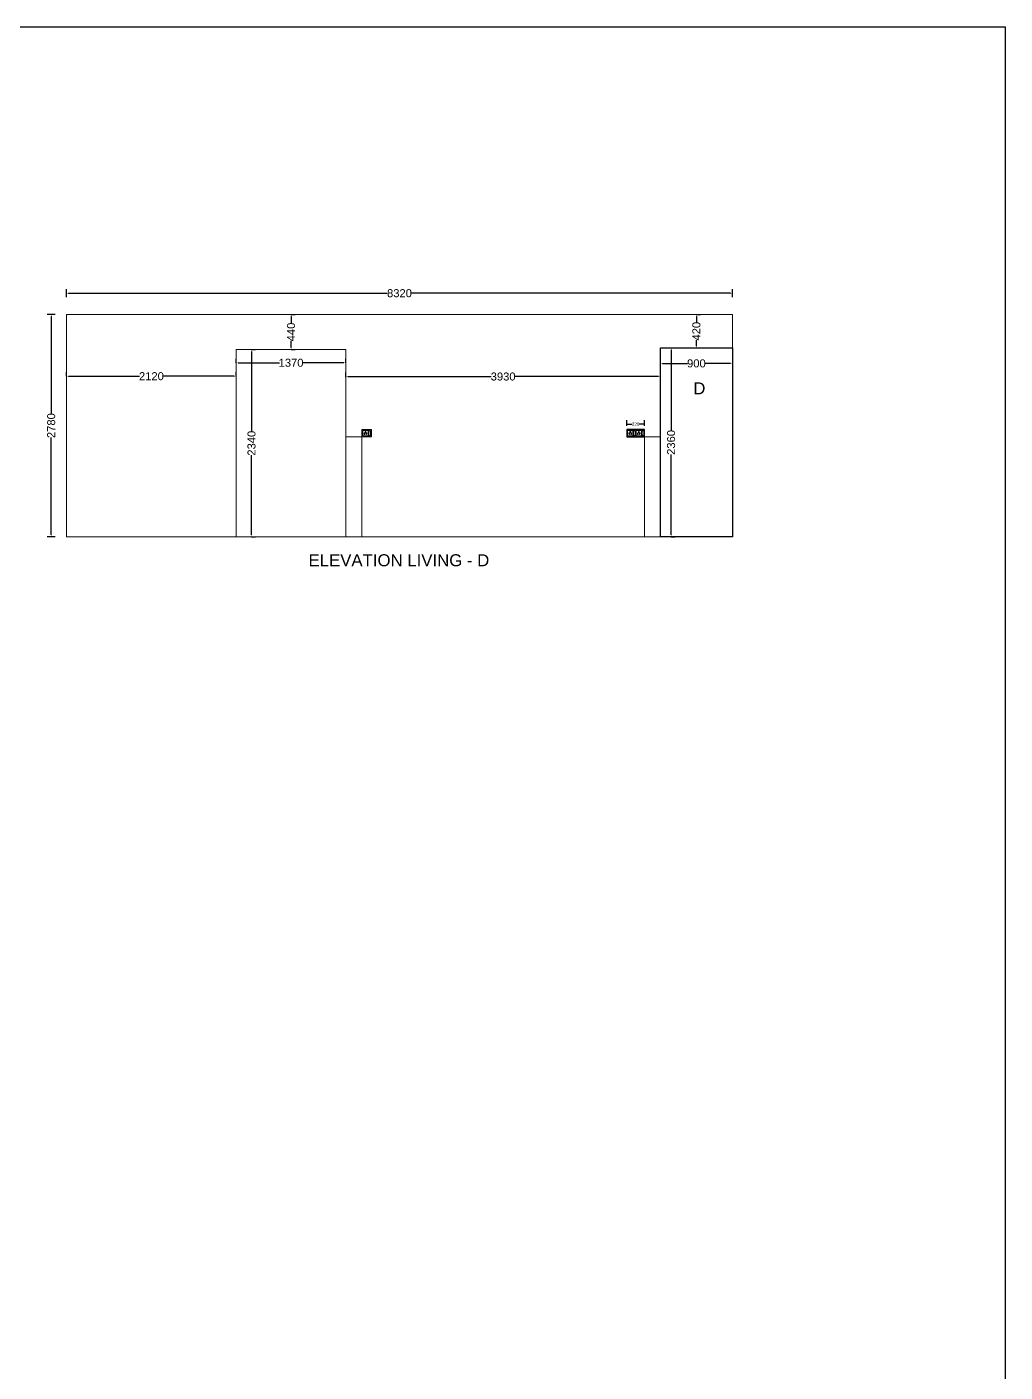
# Model space of a CAD drawing. Header units: millimetres. Extents: x 320648 to 374874, y 181010 to 214614.
# Drawn here: x 362651 to 374874, y 197806 to 214614 of the extents above; entities that cross this region are included whole.
import ezdxf

# ---------------------------------------------------------------- set-up
doc = ezdxf.new("R2010")
doc.units = ezdxf.units.MM
doc.layers.get('0').update_dxf_attribs({"color": 255})
doc.layers.get('Defpoints').update_dxf_attribs({"color": 2})
doc.layers.add('DOOR', color=1, linetype='Continuous')
doc.layers.add('E', color=3, linetype='Continuous')
doc.layers.add('ELIVATION', color=255, linetype='Continuous', lineweight=18)
doc.layers.add('LS_DR_ELECTRICAL', color=1, linetype='Continuous', lineweight=0)
doc.styles.get("Standard").update_dxf_attribs({"font": 'arial.ttf'})
doc.dimstyles.new('ISO-25', dxfattribs={"dimtxt": 100, "dimasz": 25, "dimexe": 50, "dimexo": 1, "dimtad": 0, "dimdec": 0, "dimdsep": 46, "dimtxsty": 'Standard', "dimcen": 2.5, "dimclrd": 2, "dimclre": 252, "dimclrt": 1, "dimadec": 0, "dimazin": 0, "dimtfac": 1, "dimtdec": 0, "dimtmove": 0, "dimatfit": 3, "dimfxl": 50, "dimfxlon": 1, "dimarcsym": 0})

# ---------------------------------------------------------------- blocks, each defined once
blk = doc.blocks.new('*D110')
at = {"layer": 'Defpoints', "color": 0, "ltscale": 2, "transparency": 16777216}
for p in [(371467, 211286), (363147, 211022), (371467, 211022)]:
    blk.add_point(p, dxfattribs=at)
at = {"layer": 'ELIVATION', "color": 252, "lineweight": -2, "ltscale": 2, "transparency": 16777216}
for p, q in [((363147, 211236), (363147, 211336)), ((371467, 211236), (371467, 211336))]:
    blk.add_line(p, q, dxfattribs=at)
at = {"layer": 'ELIVATION', "color": 2, "lineweight": -2, "ltscale": 2, "transparency": 16777216}
for p, q in [((363172, 211286), (367158, 211286)), ((371442, 211286), (367457, 211286))]:
    blk.add_line(p, q, dxfattribs=at)
at = {"layer": 'ELIVATION', "color": 2, "ltscale": 2, "transparency": 16777216}
for points in [[(363172, 211291), (363172, 211282), (363147, 211286)], [(371442, 211291), (371442, 211282), (371467, 211286)]]:
    blk.add_solid(points, dxfattribs=at)
at = {"layer": 'ELIVATION', "color": 1, "ltscale": 2, "transparency": 16777216, "insert": (367307, 211286), "char_height": 100, "attachment_point": 5}
blk.add_mtext('8320', dxfattribs=at)
blk = doc.blocks.new('*D192')
at = {"layer": 'Defpoints', "color": 0, "ltscale": 2, "transparency": 16777216}
for p in [(370567, 210409), (371467, 210430), (371467, 210409)]:
    blk.add_point(p, dxfattribs=at)
at = {"layer": 'DOOR', "color": 252, "lineweight": -2, "ltscale": 2, "transparency": 16777216}
for p, q in [((370567, 210409), (370567, 210459)), ((371467, 210429), (371467, 210359))]:
    blk.add_line(p, q, dxfattribs=at)
at = {"layer": 'DOOR', "color": 2, "lineweight": -2, "ltscale": 2, "transparency": 16777216}
for p, q in [((370592, 210409), (370907, 210409)), ((371442, 210409), (371128, 210409))]:
    blk.add_line(p, q, dxfattribs=at)
at = {"layer": 'DOOR', "color": 2, "ltscale": 2, "transparency": 16777216}
for points in [[(370592, 210413), (370592, 210405), (370567, 210409)], [(371442, 210413), (371442, 210405), (371467, 210409)]]:
    blk.add_solid(points, dxfattribs=at)
at = {"layer": 'DOOR', "color": 1, "ltscale": 2, "transparency": 16777216, "insert": (371017, 210409), "char_height": 100, "attachment_point": 5}
blk.add_mtext('900', dxfattribs=at)
blk = doc.blocks.new('*D193')
at = {"layer": 'Defpoints', "color": 0, "ltscale": 2, "transparency": 16777216}
for p in [(370701, 210602), (370701, 208242), (370701, 208242)]:
    blk.add_point(p, dxfattribs=at)
at = {"layer": 'DOOR', "color": 252, "lineweight": -2, "ltscale": 2, "transparency": 16777216}
for p, q in [((370701, 210602), (370751, 210602)), ((370701, 208242), (370751, 208242))]:
    blk.add_line(p, q, dxfattribs=at)
at = {"layer": 'DOOR', "color": 2, "lineweight": -2, "ltscale": 2, "transparency": 16777216}
for p, q in [((370701, 210577), (370701, 209573)), ((370701, 208267), (370701, 209272))]:
    blk.add_line(p, q, dxfattribs=at)
at = {"layer": 'DOOR', "color": 2, "ltscale": 2, "transparency": 16777216}
for points in [[(370697, 210577), (370706, 210577), (370701, 210602)], [(370697, 208267), (370706, 208267), (370701, 208242)]]:
    blk.add_solid(points, dxfattribs=at)
at = {"layer": 'DOOR', "color": 1, "ltscale": 2, "transparency": 16777216, "insert": (370701, 209422), "char_height": 100, "attachment_point": 5, "rotation": 90}
blk.add_mtext('2360', dxfattribs=at)
blk = doc.blocks.new('*D194')
at = {"layer": 'Defpoints', "color": 0, "ltscale": 2, "transparency": 16777216}
for p in [(371017, 211022), (371017, 211022), (371017, 210602)]:
    blk.add_point(p, dxfattribs=at)
at = {"layer": 'LS_DR_ELECTRICAL', "color": 252, "lineweight": -2, "ltscale": 2, "transparency": 16777216}
for p, q in [((371017, 211022), (371067, 211022)), ((371017, 210602), (371067, 210602))]:
    blk.add_line(p, q, dxfattribs=at)
at = {"layer": 'LS_DR_ELECTRICAL', "color": 2, "lineweight": -2, "ltscale": 2, "transparency": 16777216}
for p, q in [((371017, 210997), (371017, 210925)), ((371017, 210627), (371017, 210700))]:
    blk.add_line(p, q, dxfattribs=at)
at = {"layer": 'LS_DR_ELECTRICAL', "color": 2, "ltscale": 2, "transparency": 16777216}
for points in [[(371013, 210997), (371022, 210997), (371017, 211022)], [(371013, 210627), (371022, 210627), (371017, 210602)]]:
    blk.add_solid(points, dxfattribs=at)
at = {"layer": 'LS_DR_ELECTRICAL', "color": 1, "ltscale": 2, "transparency": 16777216, "insert": (371017, 210812), "char_height": 100, "attachment_point": 5, "rotation": 90}
blk.add_mtext('420', dxfattribs=at)
blk = doc.blocks.new('*D195')
at = {"layer": 'Defpoints', "color": 0, "ltscale": 2, "transparency": 16777216}
for p in [(363147, 210249), (363147, 210249), (365267, 210249)]:
    blk.add_point(p, dxfattribs=at)
at = {"layer": 'LS_DR_ELECTRICAL', "color": 252, "lineweight": -2, "ltscale": 2, "transparency": 16777216}
for p, q in [((363147, 210249), (363147, 210299)), ((365267, 210249), (365267, 210299))]:
    blk.add_line(p, q, dxfattribs=at)
at = {"layer": 'LS_DR_ELECTRICAL', "color": 2, "lineweight": -2, "ltscale": 2, "transparency": 16777216}
for p, q in [((363172, 210249), (364057, 210249)), ((365242, 210249), (364358, 210249))]:
    blk.add_line(p, q, dxfattribs=at)
at = {"layer": 'LS_DR_ELECTRICAL', "color": 2, "ltscale": 2, "transparency": 16777216}
for points in [[(363172, 210254), (363172, 210245), (363147, 210249)], [(365242, 210254), (365242, 210245), (365267, 210249)]]:
    blk.add_solid(points, dxfattribs=at)
at = {"layer": 'LS_DR_ELECTRICAL', "color": 1, "ltscale": 2, "transparency": 16777216, "insert": (364207, 210249), "char_height": 100, "attachment_point": 5}
blk.add_mtext('2120', dxfattribs=at)
blk = doc.blocks.new('*D196')
at = {"layer": 'Defpoints', "color": 0, "ltscale": 2, "transparency": 16777216}
for p in [(362955, 211022), (363147, 211022), (363147, 208242)]:
    blk.add_point(p, dxfattribs=at)
at = {"layer": 'LS_DR_ELECTRICAL', "color": 252, "lineweight": -2, "ltscale": 2, "transparency": 16777216}
for p, q in [((363005, 211022), (362905, 211022)), ((363005, 208242), (362905, 208242))]:
    blk.add_line(p, q, dxfattribs=at)
at = {"layer": 'LS_DR_ELECTRICAL', "color": 2, "lineweight": -2, "ltscale": 2, "transparency": 16777216}
for p, q in [((362955, 210997), (362955, 209783)), ((362955, 208267), (362955, 209482))]:
    blk.add_line(p, q, dxfattribs=at)
at = {"layer": 'LS_DR_ELECTRICAL', "color": 2, "ltscale": 2, "transparency": 16777216}
for points in [[(362950, 210997), (362959, 210997), (362955, 211022)], [(362950, 208267), (362959, 208267), (362955, 208242)]]:
    blk.add_solid(points, dxfattribs=at)
at = {"layer": 'LS_DR_ELECTRICAL', "color": 1, "ltscale": 2, "transparency": 16777216, "insert": (362955, 209632), "char_height": 100, "attachment_point": 5, "rotation": 90}
blk.add_mtext('2780', dxfattribs=at)
blk = doc.blocks.new('*D197')
at = {"layer": 'Defpoints', "color": 0, "ltscale": 2, "transparency": 16777216}
for p in [(365952, 211022), (365952, 211022), (365952, 210582)]:
    blk.add_point(p, dxfattribs=at)
at = {"layer": 'LS_DR_ELECTRICAL', "color": 252, "lineweight": -2, "ltscale": 2, "transparency": 16777216}
for p, q in [((365952, 211022), (366002, 211022)), ((365952, 210582), (366002, 210582))]:
    blk.add_line(p, q, dxfattribs=at)
at = {"layer": 'LS_DR_ELECTRICAL', "color": 2, "lineweight": -2, "ltscale": 2, "transparency": 16777216}
for p, q in [((365952, 210997), (365952, 210915)), ((365952, 210607), (365952, 210690))]:
    blk.add_line(p, q, dxfattribs=at)
at = {"layer": 'LS_DR_ELECTRICAL', "color": 2, "ltscale": 2, "transparency": 16777216}
for points in [[(365948, 210997), (365957, 210997), (365952, 211022)], [(365948, 210607), (365957, 210607), (365952, 210582)]]:
    blk.add_solid(points, dxfattribs=at)
at = {"layer": 'LS_DR_ELECTRICAL', "color": 1, "ltscale": 2, "transparency": 16777216, "insert": (365952, 210802), "char_height": 100, "attachment_point": 5, "rotation": 90}
blk.add_mtext('440', dxfattribs=at)
blk = doc.blocks.new('*D198')
at = {"layer": 'Defpoints', "color": 0, "ltscale": 2, "transparency": 16777216}
for p in [(365267, 210417), (366637, 210417), (366637, 210417)]:
    blk.add_point(p, dxfattribs=at)
at = {"layer": 'LS_DR_ELECTRICAL', "color": 252, "lineweight": -2, "ltscale": 2, "transparency": 16777216}
for p, q in [((365267, 210417), (365267, 210467)), ((366637, 210417), (366637, 210467))]:
    blk.add_line(p, q, dxfattribs=at)
at = {"layer": 'LS_DR_ELECTRICAL', "color": 2, "lineweight": -2, "ltscale": 2, "transparency": 16777216}
for p, q in [((365292, 210417), (365807, 210417)), ((366612, 210417), (366098, 210417))]:
    blk.add_line(p, q, dxfattribs=at)
at = {"layer": 'LS_DR_ELECTRICAL', "color": 2, "ltscale": 2, "transparency": 16777216}
for points in [[(365292, 210421), (365292, 210413), (365267, 210417)], [(366612, 210421), (366612, 210413), (366637, 210417)]]:
    blk.add_solid(points, dxfattribs=at)
at = {"layer": 'LS_DR_ELECTRICAL', "color": 1, "ltscale": 2, "transparency": 16777216, "insert": (365952, 210417), "char_height": 100, "attachment_point": 5}
blk.add_mtext('1370', dxfattribs=at)
blk = doc.blocks.new('*D199')
at = {"layer": 'Defpoints', "color": 0, "ltscale": 2, "transparency": 16777216}
for p in [(366637, 210245), (366637, 210238), (370567, 210238)]:
    blk.add_point(p, dxfattribs=at)
at = {"layer": 'LS_DR_ELECTRICAL', "color": 252, "lineweight": -2, "ltscale": 2, "transparency": 16777216}
for p, q in [((366637, 210239), (366637, 210295)), ((370567, 210239), (370567, 210295))]:
    blk.add_line(p, q, dxfattribs=at)
at = {"layer": 'LS_DR_ELECTRICAL', "color": 2, "lineweight": -2, "ltscale": 2, "transparency": 16777216}
for p, q in [((366662, 210245), (368453, 210245)), ((370542, 210245), (368752, 210245))]:
    blk.add_line(p, q, dxfattribs=at)
at = {"layer": 'LS_DR_ELECTRICAL', "color": 2, "ltscale": 2, "transparency": 16777216}
for points in [[(366662, 210249), (366662, 210241), (366637, 210245)], [(370542, 210249), (370542, 210241), (370567, 210245)]]:
    blk.add_solid(points, dxfattribs=at)
at = {"layer": 'LS_DR_ELECTRICAL', "color": 1, "ltscale": 2, "transparency": 16777216, "insert": (368602, 210245), "char_height": 100, "attachment_point": 5}
blk.add_mtext('3930', dxfattribs=at)
blk = doc.blocks.new('*D200')
at = {"layer": 'Defpoints', "color": 0, "ltscale": 2, "transparency": 16777216}
for p in [(365458, 210582), (365458, 208242), (365458, 208242)]:
    blk.add_point(p, dxfattribs=at)
at = {"layer": 'LS_DR_ELECTRICAL', "color": 252, "lineweight": -2, "ltscale": 2, "transparency": 16777216}
for p, q in [((365458, 210582), (365508, 210582)), ((365458, 208242), (365508, 208242))]:
    blk.add_line(p, q, dxfattribs=at)
at = {"layer": 'LS_DR_ELECTRICAL', "color": 2, "lineweight": -2, "ltscale": 2, "transparency": 16777216}
for p, q in [((365458, 210557), (365458, 209563)), ((365458, 208267), (365458, 209262))]:
    blk.add_line(p, q, dxfattribs=at)
at = {"layer": 'LS_DR_ELECTRICAL', "color": 2, "ltscale": 2, "transparency": 16777216}
for points in [[(365453, 210557), (365462, 210557), (365458, 210582)], [(365453, 208267), (365462, 208267), (365458, 208242)]]:
    blk.add_solid(points, dxfattribs=at)
at = {"layer": 'LS_DR_ELECTRICAL', "color": 1, "ltscale": 2, "transparency": 16777216, "insert": (365458, 209412), "char_height": 100, "attachment_point": 5, "rotation": 90}
blk.add_mtext('2340', dxfattribs=at)
blk = doc.blocks.new('15 amps socket')
at = {"layer": 'ELIVATION', "color": 1}
for p, q in [((27, -46), (30, -46)), ((30, -52), (27, -52)), ((30, -46), (30, -52)), ((52, -46), (49, -46)), ((49, -46), (49, -52)), ((49, -52), (52, -52))]:
    blk.add_line(p, q, dxfattribs=at)
blk.add_lwpolyline([(7, -4), (73, -4), (73, -70), (7, -70)], close=True, dxfattribs=at)
for centre, radius in [((26, -37), 3.64), ((53, -37), 3.04)]:
    blk.add_circle(centre, radius, dxfattribs=at)
for centre, radius, start, end in [((27, -49), 3.35, 85.0209, 274.9791), ((39, -22), 6.07, 298.955, 241.045), ((39, -30), 3.59, 144.944, 35.056), ((52, -49), 3.35, 265.0209, 94.9791)]:
    blk.add_arc(centre, radius, start, end, dxfattribs=at)
blk = doc.blocks.new('SWITCH')
at = {"layer": 'LS_DR_ELECTRICAL', "ltscale": 0.25}
for p, q in [((533533, 100225), (533505, 100225)), ((533505, 100159), (533505, 100225)), ((533529, 100221), (533509, 100221)), ((533509, 100163), (533509, 100221)), ((533529, 100221), (533529, 100163)), ((533533, 100225), (533533, 100159)), ((533533, 100159), (533505, 100159)), ((533529, 100163), (533509, 100163))]:
    blk.add_line(p, q, dxfattribs=at)
blk = doc.blocks.new('*D201')
at = {"layer": 'Defpoints', "color": 0, "ltscale": 2, "transparency": 16777216}
for p in [(370367, 209651), (370147, 209582), (370367, 209582)]:
    blk.add_point(p, dxfattribs=at)
at = {"layer": 'DOOR', "color": 252, "lineweight": -2, "ltscale": 2, "transparency": 16777216}
for p, q in [((370147, 209631), (370147, 209701)), ((370367, 209631), (370367, 209701))]:
    blk.add_line(p, q, dxfattribs=at)
at = {"layer": 'DOOR', "color": 2, "lineweight": -2, "ltscale": 2, "transparency": 16777216}
for p, q in [((370157, 209651), (370212, 209651)), ((370357, 209651), (370303, 209651))]:
    blk.add_line(p, q, dxfattribs=at)
at = {"layer": 'DOOR', "color": 2, "ltscale": 2, "transparency": 16777216}
for points in [[(370157, 209652), (370157, 209649), (370147, 209651)], [(370357, 209652), (370357, 209649), (370367, 209651)]]:
    blk.add_solid(points, dxfattribs=at)
at = {"layer": 'DOOR', "color": 1, "ltscale": 2, "transparency": 16777216, "insert": (370257, 209651), "char_height": 40, "attachment_point": 5}
blk.add_mtext('220', dxfattribs=at)

msp = doc.modelspace()

# ---------------------------------------------------------------- linework, layer by layer
at = {"layer": 'DOOR', "ltscale": 2}
for points in [[(371467.4, 208242.5), (370567.4, 208242.5), (370567.4, 210602.5), (371467.4, 210602.5)], [(370367.4, 209582.5), (370147.4, 209582.5), (370147.4, 209492.5), (370367.4, 209492.5)]]:
    msp.add_lwpolyline(points, close=True, dxfattribs=at)
at = {"layer": 'E', "ltscale": 2}
msp.add_lwpolyline([(320647.8, 214614.1), (374874.4, 214614.1), (374874.4, 181009.7), (320647.8, 181009.7)], close=True, dxfattribs=at)
at = {"layer": 'ELIVATION', "ltscale": 2}
msp.add_lwpolyline([(363147.4, 208242.5), (371467.4, 208242.5), (371467.4, 211022.5), (363147.4, 211022.5)], close=True, dxfattribs=at)
msp.add_lwpolyline([(365267.4, 208242.5), (366637.4, 208242.5), (366637.4, 210582.5), (365267.4, 210582.5), (365267.4, 208242.5)], dxfattribs=at)
at = {"layer": 'LS_DR_ELECTRICAL', "ltscale": 2}
for points in [[(366637.4, 209492.5), (366837.4, 209492.5), (366837.4, 208242.5)], [(370567.4, 209492.5), (370367.4, 209492.5), (370367.4, 208242.5)]]:
    msp.add_lwpolyline(points, dxfattribs=at)
at = {"layer": 'LS_DR_ELECTRICAL', "ltscale": 0.25}
msp.add_lwpolyline([(366837.4, 209582.6), (366957, 209582.6), (366957, 209492.5), (366837.4, 209492.5)], close=True, dxfattribs=at)

# ---------------------------------------------------------------- block references
at = {"layer": 'LS_DR_ELECTRICAL', "ltscale": 0.25, "xscale": -1}
for name, p in [('15 amps socket', (366920.8, 209574.8)), ('SWITCH', (900451.6, 109346.2)), ('15 amps socket', (370229.7, 209574.6)), ('SWITCH', (903760.2, 109346)), ('15 amps socket', (370336.3, 209574.6)), ('SWITCH', (903867.1, 109346))]:
    msp.add_blockref(name, p, dxfattribs=at)

# ---------------------------------------------------------------- texts
at = {"color": 1, "char_height": 150, "attachment_point": 1}
for s, width, insert in [('D', 200.473, (370978, 210172.9)), ('ELEVATION LIVING - D', 3026.566, (366170.4, 208024.6))]:
    msp.add_mtext_dynamic_manual_height_columns(s, width=width, gutter_width=12.5, heights=[0], dxfattribs=dict(at, insert=insert))

# ---------------------------------------------------------------- dimensions: what is measured, and where the dimension line sits
at = {"layer": 'DOOR', "ltscale": 2}
dim = msp.add_linear_dim(base=(371467.4, 210409.1), p1=(370567.4, 210409.1), p2=(371467.4, 210429.7), dimstyle='ISO-25', dxfattribs=at)
dim.commit()
dim.dimension.update_dxf_attribs({"geometry": '*D192', "text_midpoint": (371017.4, 210409.1)})
dim = msp.add_linear_dim(base=(370701.4, 208242.5), p1=(370701.4, 210602.5), p2=(370701.4, 208242.5), angle=90, dimstyle='ISO-25', dxfattribs=at)
dim.commit()
dim.dimension.update_dxf_attribs({"geometry": '*D193', "text_midpoint": (370701.4, 209422.5)})
dim = msp.add_linear_dim(base=(370367.4, 209650.8), p1=(370147.4, 209582.5), p2=(370367.4, 209582.5), dimstyle='ISO-25', override={"dimtxt": 40, "dimasz": 10, "dimfxl": 20}, dxfattribs=at)
dim.commit()
dim.dimension.update_dxf_attribs({"geometry": '*D201', "text_midpoint": (370257.4, 209650.8)})
at = {"layer": 'ELIVATION', "ltscale": 2}
dim = msp.add_linear_dim(base=(371467.4, 211286.4), p1=(363147.4, 211022.5), p2=(371467.4, 211022.5), dimstyle='ISO-25', dxfattribs=at)
dim.commit()
dim.dimension.update_dxf_attribs({"geometry": '*D110', "text_midpoint": (367307.4, 211286.4)})
at = {"layer": 'LS_DR_ELECTRICAL', "ltscale": 2}
for base, p1, p2, picture, middle in [((362954.6, 211022.5), (363147.4, 208242.5), (363147.4, 211022.5), '*D196', (362954.6, 209632.5)), ((365952.4, 211022.5), (365952.4, 210582.5), (365952.4, 211022.5), '*D197', (365952.4, 210802.5)), ((371017.4, 211022.5), (371017.4, 210602.5), (371017.4, 211022.5), '*D194', (371017.4, 210812.5)), ((365457.5, 208242.5), (365457.5, 210582.5), (365457.5, 208242.5), '*D200', (365457.5, 209412.5))]:
    dim = msp.add_linear_dim(base=base, p1=p1, p2=p2, angle=90, dimstyle='ISO-25', dxfattribs=at)
    dim.commit()
    dim.dimension.update_dxf_attribs({"geometry": picture, "text_midpoint": middle})
for base, p1, p2, picture, middle in [((366637.4, 210416.8), (365267.4, 210416.8), (366637.4, 210416.8), '*D198', (365952.4, 210416.8)), ((363147.4, 210249.5), (365267.4, 210249.5), (363147.4, 210249.5), '*D195', (364207.4, 210249.5)), ((366637.4, 210245.2), (370567.4, 210238.2), (366637.4, 210238.2), '*D199', (368602.4, 210245.2))]:
    dim = msp.add_linear_dim(base=base, p1=p1, p2=p2, dimstyle='ISO-25', dxfattribs=at)
    dim.commit()
    dim.dimension.update_dxf_attribs({"geometry": picture, "text_midpoint": middle})

doc.saveas('drawing.dxf')
